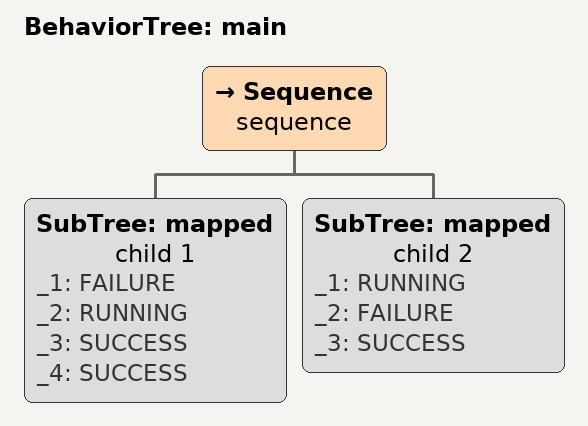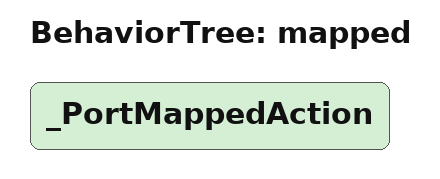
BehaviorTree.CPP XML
<?xml version="1.0" encoding="UTF-8"?>
<root BTCPP_format="4" main_tree_to_execute="main">
  <BehaviorTree ID="main">
    <Sequence name="sequence">
      <SubTree ID="mapped" name="child 1" _1="FAILURE" _2="RUNNING" _3="SUCCESS" _4="SUCCESS" />
      <SubTree ID="mapped" name="child 2"  _1="RUNNING" _2="FAILURE" _3="SUCCESS" />
    </Sequence>
  </BehaviorTree>

  <BehaviorTree ID="mapped">
    <_PortMappedAction />
  </BehaviorTree>
</root>
